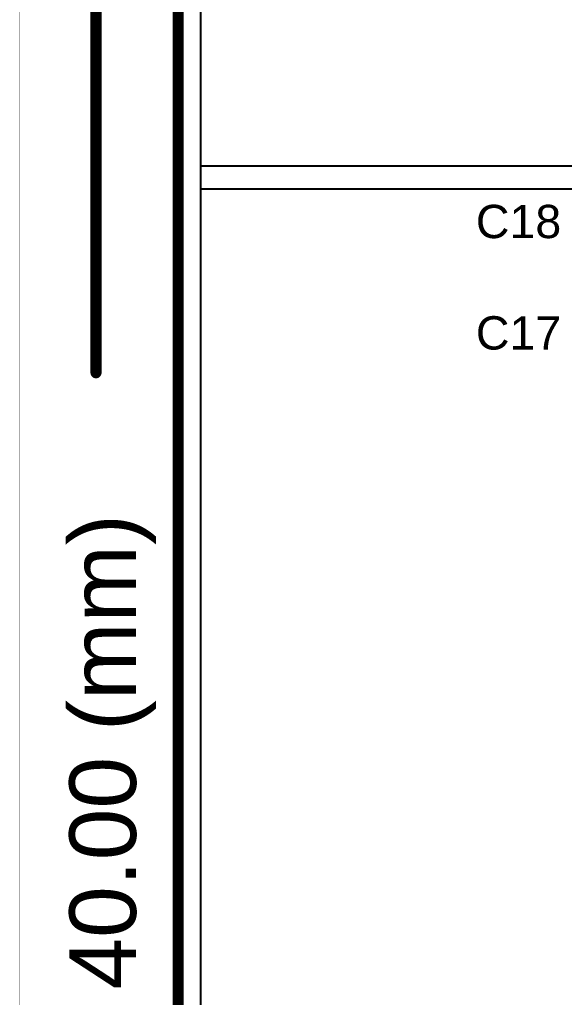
# Model space of a CAD drawing. Header units: inches. Extents: x -5 to 501, y -9 to 81.
# Drawn here: x -3.63 to 8.84, y 12.56 to 34.94 of the extents above; entities that cross this region are included whole.
import ezdxf

# ---------------------------------------------------------------- set-up
doc = ezdxf.new("R2010")
doc.units = ezdxf.units.IN
for name, color, linetype in [('Board Outline', 216, 'Continuous'), ('Bottom Layer', 5, 'Continuous'), ('Fabrication', 76, 'Continuous'), ('Ground', 16, 'Continuous'), ('Mechanical 4', 56, 'Continuous'), ('Power', 76, 'Continuous'), ('Top Layer', 1, 'Continuous'), ('Top Overlay', 2, 'Continuous')]:
    doc.layers.add(name, color=color, linetype=linetype)
doc.styles.add('Arial', font='', dxfattribs={"height": 0.2})
doc.styles.get('Arial').set_extended_font_data('Arial')

msp = doc.modelspace()

# ---------------------------------------------------------------- linework, layer by layer
at = {"layer": 'Board Outline'}
msp.add_lwpolyline([(0, 0, 0.254, 0.254, 0), (0, 40, 0.254, 0.254, 0)], format="xyseb", dxfattribs=at)
at = {"layer": 'Bottom Layer'}
msp.add_line((0.518, 0.518), (0.518, 39.482), dxfattribs=at)
at = {"layer": 'Fabrication'}
msp.add_lwpolyline([(-1.88, 26.856, 0.254, 0.254, 0), (-1.88, 40, 0.254, 0.254, 0)], format="xyseb", dxfattribs=at)
msp.add_lwpolyline([(-1.943, 26.856, 0.127, 0.127, 1), (-1.816, 26.856, 0.127, 0.127, 1)], format="xyseb", close=True, dxfattribs=at)
at = {"layer": 'Ground'}
msp.add_line((0.518, 0.518), (0.518, 39.482), dxfattribs=at)
at = {"layer": 'Mechanical 4'}
for points in [[(-3.622, 61.14, 0.0127, 0.0127, 0), (-3.622, -6.802, 0.0127, 0.0127, 0)], [(0.001, -0.002, 0.0127, 0.0127, 0), (0.001, 39.998, 0.0127, 0.0127, 0)]]:
    msp.add_lwpolyline(points, format="xyseb", dxfattribs=at)
at = {"layer": 'Power'}
for p, q in [((0.518, 31.582), (0.518, 39.482)), ((16.739, 31.582), (0.518, 31.582)), ((0.518, 0.518), (0.518, 31.064)), ((0.518, 31.064), (16.739, 31.064))]:
    msp.add_line(p, q, dxfattribs=at)
at = {"layer": 'Top Layer'}
msp.add_line((0.518, 0.518), (0.518, 39.482), dxfattribs=at)

# ---------------------------------------------------------------- texts
at = {"layer": 'Fabrication', "style": 'Arial'}
msp.add_text('40.00 (mm)', height=1.524, rotation=90, dxfattribs=at).set_placement((-0.965, 12.738))
at = {"layer": 'Top Overlay', "style": 'Arial'}
for s, p in [('C18', (6.809, 29.937)), ('C17', (6.809, 27.387))]:
    msp.add_text(s, height=0.762, dxfattribs=at).set_placement(p)

doc.saveas('drawing.dxf')
